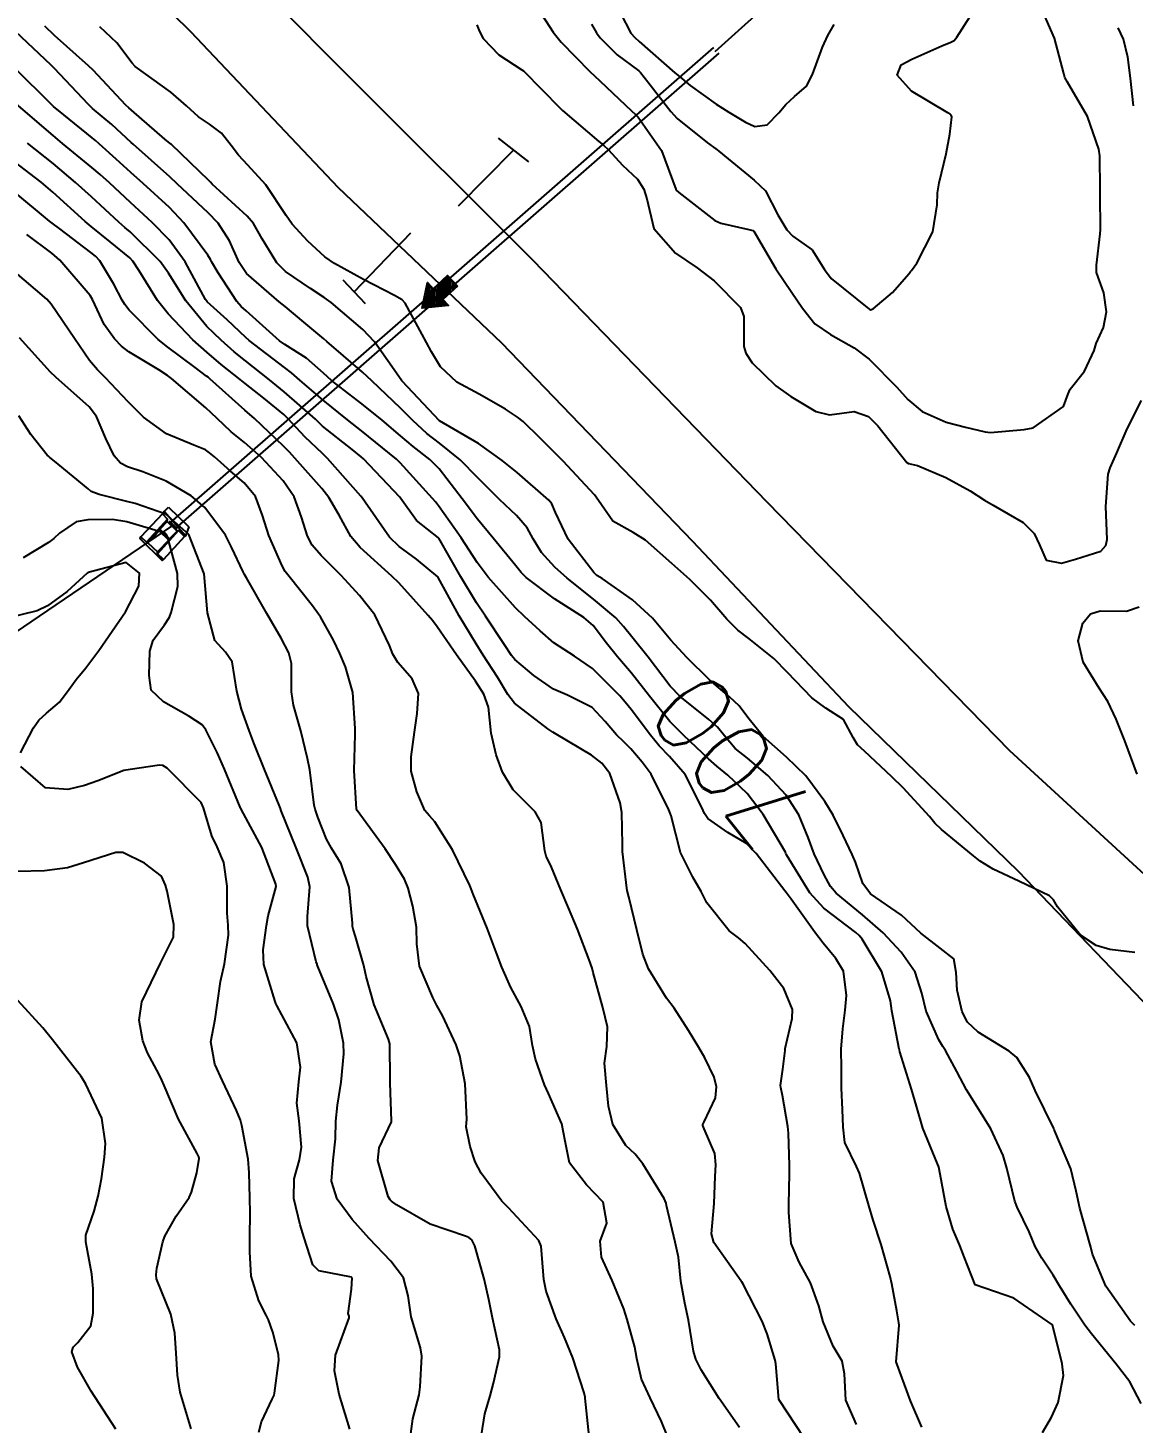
# Model space of a CAD drawing. Header units: metres. Extents: x 298520 to 308411, y 7433745 to 7450750.
# Drawn here: x 300625.3 to 300682, y 7448554.5 to 7448626.1 of the extents above; entities that cross this region are included whole.
import ezdxf
from ezdxf.enums import TextEntityAlignment as Align

# ---------------------------------------------------------------- set-up
doc = ezdxf.new("R2010")
doc.units = ezdxf.units.M
doc.header["$LTSCALE"] = 10
doc.linetypes.add('CONTINUO', pattern=[0])
doc.linetypes.add('TRACEJADO', pattern=[8.7, 8, -0.7])
for name, color, linetype in [('Cotas', 45, 'Continuous'), ('Curvas de Nivel 1m', 11, 'Continuous'), ('Curvas de Nivel 5m', 15, 'Continuous'), ('GALERIA', 45, 'Continuous'), ('Linha Férrea', 251, 'TRACKS'), ('Pórtico', 62, 'Continuous'), ('TEXTO', 45, 'Continuous')]:
    doc.layers.add(name, color=color, linetype=linetype)
doc.styles.add('Style-STANDARD', font='STANDARD.shx')
doc.linetypes.add('TRACKS', pattern='A,0.15,[130,ltypeshp.shx,S=0.25,R=0,X=0,Y=0],0.15', length=0.3)

msp = doc.modelspace()

# ---------------------------------------------------------------- hatches: boundary and pattern name
at = {"layer": 'TEXTO'}
msp.add_hatch(color=256, dxfattribs=at).paths.add_polyline_path([(300647.322, 7448612.803), (300646.572, 7448612.12), (300646.861, 7448611.802), (300645.522, 7448611.664), (300645.784, 7448612.984), (300646.074, 7448612.666), (300646.824, 7448613.35)])

# ---------------------------------------------------------------- linework, layer by layer
at = {"layer": 'Curvas de Nivel 1m', "flags": 128}
for points, elevation in [([(300651.455, 7448627.042), (300652.245, 7448625.824), (300652.648, 7448625.316), (300654.127, 7448623.805), (300654.626, 7448623.336), (300656.28, 7448621.775), (300656.451, 7448621.621), (300656.6, 7448621.478), (300657.8, 7448619.758), (300658.526, 7448617.777), (300658.537, 7448617.75), (300658.553, 7448617.726), (300658.69, 7448617.611), (300660.537, 7448616.172), (300660.839, 7448616.029), (300662.284, 7448615.704), (300662.484, 7448615.652), (300662.532, 7448615.612), (300663.669, 7448613.688), (300664.495, 7448612.467), (300665.034, 7448611.672), (300665.675, 7448610.862), (300666.47, 7448610.313), (300667.684, 7448609.638), (300668.457, 7448609.047), (300669.875, 7448607.616), (300670.434, 7448606.989), (300671.182, 7448606.36), (300672.415, 7448605.823), (300673.407, 7448605.57), (300674.411, 7448605.328), (300674.681, 7448605.286), (300676.412, 7448605.446), (300676.865, 7448605.533), (300678.424, 7448606.617), (300678.662, 7448607.277), (300678.778, 7448607.507), (300679.511, 7448608.435), (300680.009, 7448609.495), (300680.103, 7448609.858), (300680.475, 7448610.678), (300680.63, 7448611.488), (300680.497, 7448612.454), (300680.125, 7448613.494), (300680.129, 7448613.882), (300680.315, 7448615.492), (300680.326, 7448615.701), (300680.315, 7448617.492), (300680.313, 7448617.736), (300680.292, 7448619.493), (300680.247, 7448619.833), (300679.663, 7448621.499), (300678.629, 7448623.266), (300678.497, 7448623.511), (300678.441, 7448623.706), (300677.965, 7448625.517), (300677.414, 7448626.774)], 701), ([(300655.692, 7448626.813), (300656.232, 7448625.776), (300656.43, 7448625.553), (300656.649, 7448625.359), (300658.482, 7448623.752), (300658.631, 7448623.618), (300659.267, 7448623.1), (300660.609, 7448622.14), (300661.254, 7448621.72), (300662.102, 7448621.211), (300662.596, 7448620.996), (300663.218, 7448621.072), (300663.816, 7448621.688), (300664.175, 7448622.118), (300664.616, 7448622.535), (300665.232, 7448623.063), (300665.552, 7448623.666), (300666.057, 7448625.069), (300666.337, 7448625.655), (300666.659, 7448626.223)], 699), ([(300682.094, 7448559.467), (300681.866, 7448559.692), (300680.595, 7448561.483), (300679.909, 7448563.126), (300679.824, 7448563.491), (300679.796, 7448563.61), (300679.261, 7448565.497), (300679.076, 7448566.369), (300678.805, 7448567.502), (300677.982, 7448569.449), (300677.961, 7448569.489), (300677.953, 7448569.51), (300677.924, 7448569.57), (300676.969, 7448571.526), (300676.682, 7448572.192), (300676.03, 7448573.228), (300675.638, 7448573.544), (300674.042, 7448574.518), (300673.507, 7448575.028), (300673.222, 7448575.572), (300672.976, 7448576.669), (300672.926, 7448577.577), (300672.796, 7448578.285), (300672.095, 7448578.822), (300671.102, 7448579.6), (300670.117, 7448580.523), (300668.529, 7448581.626), (300668.138, 7448582.157), (300667.749, 7448583.236), (300667.582, 7448583.639), (300667.128, 7448584.611), (300666.607, 7448585.653), (300666.183, 7448586.36), (300665.208, 7448587.67), (300664.212, 7448588.635), (300663.01, 7448589.692), (300662.233, 7448590.673), (300661.792, 7448591.26), (300661.299, 7448591.714), (300660.256, 7448592.593), (300659.095, 7448593.742), (300658.282, 7448594.638), (300657.33, 7448595.76), (300656.307, 7448596.712), (300654.755, 7448597.794), (300654.484, 7448597.957), (300654.326, 7448598.104), (300653.014, 7448599.813), (300652.357, 7448601.185), (300652.167, 7448601.629), (300652.014, 7448601.825), (300650.384, 7448603.233), (300649.626, 7448603.858), (300648.401, 7448604.721), (300646.413, 7448605.89), (300644.494, 7448607.919), (300644.471, 7448607.948), (300644.444, 7448607.99), (300643.069, 7448609.934), (300642.469, 7448610.579), (300640.841, 7448611.956), (300640.487, 7448612.217), (300639.79, 7448612.674), (300638.506, 7448613.554), (300638.05, 7448613.995), (300637.306, 7448615.221), (300636.852, 7448616.007), (300636.539, 7448616.395), (300634.735, 7448618.037), (300634.652, 7448618.127), (300634.565, 7448618.22), (300632.65, 7448620.059), (300632.612, 7448620.088), (300632.583, 7448620.113), (300632.313, 7448620.335), (300630.6, 7448621.822), (300630.463, 7448621.943), (300630.314, 7448622.084), (300628.63, 7448623.886), (300628.401, 7448624.112), (300626.648, 7448625.653), (300626.147, 7448626.135)], 701), ([(300682.094, 7448578.613), (300680.81, 7448578.769), (300680.098, 7448578.97), (300679.303, 7448579.498), (300678.117, 7448580.944), (300677.909, 7448581.302), (300677.705, 7448581.516), (300676.134, 7448582.27), (300674.82, 7448582.876), (300674.149, 7448583.295), (300673.807, 7448583.563), (300672.166, 7448584.925), (300671.833, 7448585.249), (300671.56, 7448585.589), (300670.195, 7448587.055), (300669.619, 7448587.616), (300668.216, 7448588.94), (300667.853, 7448589.269), (300667.638, 7448589.639), (300667.143, 7448590.558), (300666.238, 7448591.14), (300665.521, 7448591.667), (300664.262, 7448592.976), (300663.556, 7448593.687), (300662.283, 7448594.727), (300661.721, 7448595.142), (300661.153, 7448595.717), (300660.307, 7448596.683), (300659.247, 7448597.741), (300658.331, 7448598.569), (300656.97, 7448599.764), (300656.347, 7448600.156), (300655.301, 7448600.735), (300654.568, 7448601.797), (300654.367, 7448602.096), (300652.745, 7448603.816), (300652.396, 7448604.175), (300651.571, 7448604.999), (300650.691, 7448605.846), (300650.416, 7448606.08), (300649.791, 7448606.487), (300648.434, 7448607.26), (300647.3, 7448607.881), (300646.451, 7448608.667), (300645.993, 7448609.432), (300645.738, 7448609.901), (300645.3, 7448610.737), (300644.646, 7448611.918), (300644.485, 7448612.089), (300644.102, 7448612.311), (300642.501, 7448613.147), (300641.018, 7448613.955), (300640.516, 7448614.306), (300639.657, 7448615.105), (300638.846, 7448615.985), (300638.539, 7448616.423), (300637.491, 7448618.001), (300636.573, 7448619.001), (300636.082, 7448619.521), (300635.72, 7448620.023), (300635.213, 7448620.655), (300634.594, 7448621.112), (300634.042, 7448621.483), (300633.414, 7448622.048), (300632.613, 7448622.759), (300630.79, 7448624.078), (300630.634, 7448624.238), (300629.845, 7448625.292), (300628.979, 7448626.105)], 702), ([(300648.328, 7448626.202), (300648.452, 7448625.872), (300648.649, 7448625.508), (300649.448, 7448624.665), (300650.634, 7448623.906), (300650.717, 7448623.839), (300652.605, 7448621.931), (300652.724, 7448621.819), (300654.587, 7448620.215), (300654.819, 7448620.03), (300655.08, 7448619.793), (300655.796, 7448619.002), (300656.561, 7448618.291), (300656.884, 7448617.767), (300657.042, 7448617.271), (300657.406, 7448615.761), (300658.52, 7448614.49), (300659.635, 7448613.739), (300660.503, 7448613.073), (300661.848, 7448611.71), (300662.02, 7448611.249), (300662.026, 7448609.707), (300662.12, 7448609.366), (300662.455, 7448608.865), (300663.667, 7448607.688), (300664.435, 7448607.14), (300665.719, 7448606.365), (300666.421, 7448606.193), (300667.689, 7448606.373), (300668.42, 7448606.108), (300668.906, 7448605.625), (300670.394, 7448603.742), (300670.479, 7448603.694), (300670.937, 7448603.602), (300672.384, 7448602.983), (300673.645, 7448602.296), (300674.367, 7448601.826), (300674.827, 7448601.555), (300676.354, 7448600.665), (300676.917, 7448600.1), (300677.189, 7448599.527), (300677.547, 7448598.734), (300678.334, 7448598.586), (300679.051, 7448598.788), (300680.34, 7448599.193), (300680.606, 7448599.486), (300680.661, 7448599.8), (300680.606, 7448601.486), (300680.721, 7448603.152), (300680.815, 7448603.484), (300681.17, 7448604.248), (300681.702, 7448605.471), (300682.428, 7448606.937)], 702), ([(300682.025, 7448622.056), (300681.863, 7448623.472), (300681.722, 7448624.552), (300681.499, 7448625.477), (300681.237, 7448626.06)], 702), ([(300677.35, 7448553.972), (300677.805, 7448554.768), (300678.158, 7448555.515), (300678.434, 7448556.904), (300678.358, 7448557.505), (300677.863, 7448559.51), (300675.883, 7448560.875), (300673.893, 7448561.56), (300673.334, 7448562.995), (300673.102, 7448563.572), (300672.757, 7448564.414), (300672.409, 7448565.583), (300672.048, 7448567.502), (300672.031, 7448567.589), (300672.015, 7448567.641), (300671.965, 7448567.759), (300671.215, 7448569.598), (300670.877, 7448570.724), (300670.621, 7448571.604), (300670.032, 7448573.509), (300670.007, 7448573.61), (300669.998, 7448573.645), (300669.622, 7448575.614), (300669.556, 7448576.12), (300669.109, 7448577.62), (300668.1, 7448579.296), (300667.95, 7448579.481), (300667.766, 7448579.635), (300666.121, 7448580.876), (300665.413, 7448581.667), (300664.216, 7448583.616), (300664.181, 7448583.68), (300664.154, 7448583.749), (300663.013, 7448585.692), (300662.189, 7448586.771), (300661.2, 7448587.715), (300660.646, 7448588.162), (300660.211, 7448588.551), (300658.949, 7448589.743), (300658.23, 7448590.462), (300657.174, 7448591.761), (300656.26, 7448592.938), (300655.547, 7448593.781), (300654.978, 7448594.487), (300654.289, 7448595.38), (300653.808, 7448595.805), (300652.307, 7448596.757), (300650.856, 7448597.842), (300650.593, 7448598.114), (300650.329, 7448598.456), (300649.165, 7448599.862), (300648.353, 7448600.84), (300647.577, 7448601.878), (300646.386, 7448603.431), (300645.906, 7448603.897), (300645.058, 7448604.569), (300644.405, 7448605.12), (300643.46, 7448605.93), (300642.425, 7448606.767), (300640.855, 7448607.956), (300640.447, 7448608.329), (300639.582, 7448609.101), (300638.461, 7448609.809), (300638.196, 7448609.993), (300636.478, 7448611.527), (300636.227, 7448611.761), (300636, 7448612.017), (300635.047, 7448613.489), (300634.722, 7448614.037), (300634.647, 7448614.171), (300634.516, 7448614.388), (300633.277, 7448616.053), (300632.545, 7448616.832), (300631.19, 7448618.074), (300630.568, 7448618.635), (300629.806, 7448619.323), (300628.94, 7448620.105), (300628.749, 7448620.272), (300628.586, 7448620.413), (300627.125, 7448621.597), (300626.602, 7448622.025), (300626.483, 7448622.131), (300624.63, 7448623.961)], 699), ([(300671.153, 7448554.246), (300670.581, 7448555.602), (300669.843, 7448557.61), (300669.991, 7448559.479), (300669.98, 7448559.609), (300669.872, 7448560.218), (300669.613, 7448561.613), (300669.532, 7448561.978), (300669.064, 7448563.618), (300668.669, 7448564.879), (300668.446, 7448565.625), (300667.958, 7448567.286), (300667.798, 7448567.632), (300667.2, 7448568.866), (300667.114, 7448569.643), (300667.088, 7448570.552), (300667.03, 7448571.645), (300667.031, 7448572.653), (300667.025, 7448573.645), (300667.096, 7448574.697), (300667.227, 7448575.642), (300667.296, 7448576.41), (300667.142, 7448577.644), (300666.743, 7448578.304), (300666.097, 7448579.084), (300665.654, 7448579.664), (300664.454, 7448581.351), (300664.201, 7448581.679), (300664.134, 7448581.767), (300662.661, 7448583.695), (300662.158, 7448584.199), (300661.207, 7448584.758), (300660.17, 7448585.477), (300659.998, 7448585.732), (300659.862, 7448586.049), (300659.008, 7448587.742), (300658.212, 7448588.672), (300657.673, 7448589.214), (300657.227, 7448589.76), (300656.236, 7448591.075), (300655.926, 7448591.461), (300655.665, 7448591.779), (300654.263, 7448593.172), (300653.342, 7448593.809), (300652.28, 7448594.491), (300651.564, 7448595.109), (300650.765, 7448595.843), (300650.3, 7448596.295), (300648.898, 7448597.864), (300648.33, 7448598.622), (300647.515, 7448599.878), (300646.359, 7448601.534), (300646.198, 7448601.729), (300646.045, 7448601.895), (300644.39, 7448603.74), (300644.198, 7448603.922), (300642.407, 7448605.378), (300641.684, 7448605.947), (300640.428, 7448606.946), (300639.242, 7448607.978), (300638.814, 7448608.352), (300638.449, 7448608.63), (300636.631, 7448610.008), (300636.464, 7448610.156), (300635.512, 7448611.064), (300634.483, 7448612.003), (300634.453, 7448612.04), (300634.405, 7448612.12), (300633.352, 7448614.052), (300632.524, 7448615.18), (300631.655, 7448616.069), (300630.548, 7448617.089), (300629.464, 7448618.096), (300628.994, 7448618.531), (300628.571, 7448618.894), (300627.06, 7448620.125), (300626.587, 7448620.521), (300624.68, 7448622.149)], 698), ([(300667.804, 7448554.396), (300667.253, 7448555.639), (300667.192, 7448556.995), (300667.069, 7448557.642), (300666.616, 7448558.414), (300666.1, 7448559.656), (300665.875, 7448560.472), (300665.45, 7448561.664), (300664.858, 7448562.716), (300664.455, 7448563.675), (300664.333, 7448565.272), (300664.335, 7448565.676), (300664.364, 7448567.269), (300664.366, 7448567.676), (300664.314, 7448569.342), (300664.288, 7448569.677), (300664.007, 7448571.27), (300663.917, 7448571.681), (300663.91, 7448571.785), (300664.022, 7448572.63), (300664.137, 7448573.574), (300664.152, 7448573.679), (300664.502, 7448575.222), (300664.529, 7448575.675), (300664.069, 7448576.765), (300663.363, 7448577.687), (300662.097, 7448579.075), (300661.751, 7448579.357), (300661.263, 7448579.713), (300660.124, 7448581.154), (300659.829, 7448581.733), (300659.4, 7448582.478), (300658.771, 7448583.744), (300658.294, 7448585.626), (300658.25, 7448585.749), (300658.176, 7448585.923), (300657.271, 7448587.764), (300656.812, 7448588.374), (300656.216, 7448589.055), (300655.868, 7448589.424), (300655.493, 7448589.781), (300654.9, 7448590.46), (300654.237, 7448591.177), (300652.972, 7448591.813), (300652.256, 7448592.118), (300651.244, 7448592.817), (300650.271, 7448593.64), (300650.095, 7448593.852), (300649.737, 7448594.397), (300648.761, 7448595.865), (300648.303, 7448596.553), (300647.502, 7448597.878), (300646.369, 7448599.863), (300646.355, 7448599.89), (300645.228, 7448600.783), (300644.402, 7448601.919), (300644.364, 7448601.973), (300642.513, 7448603.939), (300642.394, 7448604.048), (300641.916, 7448604.426), (300640.409, 7448605.615), (300640.23, 7448605.781), (300640.036, 7448605.966), (300638.434, 7448607.375), (300637.682, 7448607.998), (300636.452, 7448608.968), (300635.874, 7448609.436), (300635.198, 7448610.029), (300634.817, 7448610.385), (300634.47, 7448610.731), (300633.384, 7448612.051), (300632.504, 7448613.467), (300632.071, 7448614.064), (300630.528, 7448615.586), (300630.261, 7448615.815), (300629.943, 7448616.089), (300628.552, 7448617.375), (300627.731, 7448618.118), (300626.572, 7448619.085), (300625.267, 7448620.143)], 697), ([(300665.132, 7448553.667), (300663.823, 7448555.68), (300663.667, 7448557.509), (300663.631, 7448557.683), (300663.213, 7448559.046), (300662.97, 7448559.693), (300661.976, 7448561.625), (300661.924, 7448561.71), (300661.912, 7448561.729), (300661.893, 7448561.752), (300660.476, 7448563.724), (300660.363, 7448564.169), (300660.493, 7448565.722), (300660.558, 7448567.117), (300660.594, 7448567.721), (300660.534, 7448568.287), (300659.981, 7448569.563), (300659.924, 7448569.731), (300659.925, 7448569.79), (300659.986, 7448569.92), (300660.568, 7448571.158), (300660.621, 7448571.721), (300660.502, 7448572.207), (300660.028, 7448573.202), (300659.71, 7448573.733), (300659.181, 7448574.599), (300658.442, 7448575.746), (300658.061, 7448576.261), (300657.124, 7448577.764), (300656.837, 7448578.515), (300656.54, 7448579.773), (300656.128, 7448581.458), (300656.044, 7448581.781), (300656.011, 7448581.904), (300655.794, 7448583.784), (300655.796, 7448584.144), (300655.764, 7448585.784), (300655.683, 7448586.283), (300655.147, 7448587.791), (300654.734, 7448588.318), (300654.212, 7448588.732), (300652.386, 7448589.818), (300652.224, 7448589.916), (300651.973, 7448590.078), (300650.246, 7448591.395), (300649.916, 7448591.853), (300649.384, 7448592.737), (300648.651, 7448593.866), (300648.279, 7448594.445), (300647.418, 7448595.879), (300646.323, 7448597.89), (300645.221, 7448598.796), (300644.338, 7448599.442), (300643.833, 7448599.925), (300642.591, 7448601.708), (300642.432, 7448601.939), (300642.364, 7448602.027), (300640.658, 7448603.957), (300640.395, 7448604.21), (300639.491, 7448605.061), (300638.642, 7448605.987), (300638.416, 7448606.208), (300637.386, 7448607.043), (300636.44, 7448607.801), (300636.175, 7448608.014), (300635.208, 7448608.786), (300634.457, 7448609.409), (300633.745, 7448610.047), (300632.476, 7448611.374), (300631.927, 7448612.066), (300630.993, 7448613.587), (300630.67, 7448614.078), (300630.515, 7448614.246), (300629.504, 7448615.077), (300628.53, 7448615.852), (300628.223, 7448616.113), (300626.555, 7448617.628), (300625.956, 7448618.136), (300624.573, 7448619.192)], 696), ([(300658.115, 7448553.747), (300657.805, 7448554.548), (300657.221, 7448555.759), (300656.774, 7448556.707), (300656.532, 7448557.77), (300656.431, 7448558.354), (300656.038, 7448559.777), (300655.871, 7448560.317), (300655.265, 7448561.786), (300654.725, 7448562.972), (300654.648, 7448563.793), (300654.996, 7448564.72), (300654.799, 7448565.791), (300653.952, 7448566.691), (300653.079, 7448567.809), (300652.853, 7448568.932), (300652.679, 7448569.813), (300652.006, 7448571.368), (300651.802, 7448571.823), (300651.326, 7448573.131), (300651.186, 7448573.833), (300651.02, 7448574.812), (300650.59, 7448575.842), (300650.067, 7448576.819), (300649.61, 7448577.855), (300649.316, 7448578.632), (300648.852, 7448579.863), (300648.129, 7448581.598), (300648.029, 7448581.871), (300647.966, 7448582.04), (300647.08, 7448583.881), (300646.167, 7448585.306), (300645.889, 7448585.613), (300645.651, 7448585.898), (300645.239, 7448586.853), (300644.949, 7448587.909), (300644.948, 7448588.646), (300645.13, 7448589.906), (300645.264, 7448590.878), (300645.336, 7448591.904), (300645, 7448592.648), (300644.269, 7448593.484), (300644.012, 7448593.923), (300643.836, 7448594.366), (300643.081, 7448595.932), (300642.308, 7448596.931), (300641.353, 7448597.95), (300640.333, 7448598.982), (300639.876, 7448599.504), (300639.624, 7448599.971), (300639.325, 7448600.947), (300638.946, 7448601.981), (300638.375, 7448602.817), (300637.271, 7448604.001), (300636.401, 7448604.775), (300635.717, 7448605.331), (300634.983, 7448606.031), (300634.421, 7448606.564), (300632.651, 7448608.058), (300632.444, 7448608.218), (300632.002, 7448608.509), (300630.456, 7448609.428), (300630.089, 7448609.715), (300629.726, 7448610.091), (300629.2, 7448610.829), (300628.597, 7448612.108), (300628.486, 7448612.313), (300626.928, 7448614.126), (300626.517, 7448614.492), (300625.226, 7448615.443)], 694), ([(300654.08, 7448553.797), (300653.888, 7448555.733), (300653.876, 7448555.799), (300653.825, 7448556.015), (300653.246, 7448557.806), (300652.815, 7448558.849), (300652.392, 7448559.815), (300651.884, 7448561.225), (300651.763, 7448561.822), (300651.629, 7448563.543), (300651.503, 7448563.826), (300649.938, 7448565.499), (300649.611, 7448565.853), (300648.538, 7448567.283), (300648.229, 7448567.867), (300647.971, 7448568.655), (300647.768, 7448569.661), (300647.786, 7448569.873), (300647.807, 7448570.052), (300647.722, 7448571.874), (300647.454, 7448573.305), (300647.263, 7448573.878), (300646.555, 7448575.377), (300646.277, 7448575.888), (300646.059, 7448576.292), (300645.38, 7448577.901), (300645.247, 7448579.055), (300645.228, 7448579.903), (300645.043, 7448580.982), (300644.798, 7448581.91), (300644.602, 7448582.377), (300644.145, 7448583.131), (300643.614, 7448583.925), (300642.172, 7448585.898), (300642.158, 7448585.926), (300642.15, 7448585.963), (300642.031, 7448587.943), (300642.082, 7448589.802), (300642.078, 7448589.942), (300642.07, 7448590.098), (300641.964, 7448591.944), (300641.578, 7448593.262), (300641.287, 7448593.955), (300640.96, 7448594.64), (300640.291, 7448595.826), (300640.197, 7448595.971), (300639.88, 7448596.394), (300638.617, 7448597.986), (300638.493, 7448598.156), (300638.328, 7448598.455), (300637.639, 7448599.997), (300637.32, 7448601.038), (300636.959, 7448602.004), (300636.38, 7448602.709), (300635.674, 7448603.308), (300634.864, 7448604.033), (300634.609, 7448604.25), (300634.396, 7448604.395), (300633.803, 7448604.642), (300632.404, 7448605.218), (300631.213, 7448606.072), (300630.425, 7448606.87), (300629.269, 7448608.098), (300628.856, 7448608.513), (300628.452, 7448608.982), (300627.67, 7448610.118), (300626.48, 7448611.874), (300626.253, 7448612.132), (300624.505, 7448613.612)], 693), ([(300648.564, 7448553.862), (300648.725, 7448554.945), (300649, 7448555.858), (300649.175, 7448556.511), (300649.487, 7448557.854), (300649.483, 7448558.217), (300649.12, 7448559.857), (300648.932, 7448560.804), (300648.692, 7448561.862), (300648.214, 7448563.563), (300648.07, 7448563.868), (300647.915, 7448563.992), (300647.739, 7448564.049), (300645.924, 7448564.664), (300644.203, 7448565.653), (300643.942, 7448565.842), (300643.87, 7448565.921), (300643.777, 7448566.089), (300643.237, 7448567.927), (300643.314, 7448568.582), (300643.941, 7448569.92), (300643.948, 7448569.956), (300643.882, 7448571.921), (300643.88, 7448572.056), (300643.859, 7448573.922), (300643.79, 7448574.168), (300643.058, 7448575.93), (300642.634, 7448577.375), (300642.514, 7448577.936), (300642.098, 7448579.427), (300641.971, 7448579.812), (300641.945, 7448579.942), (300641.935, 7448580.113), (300641.767, 7448581.945), (300641.351, 7448583.158), (300640.87, 7448583.959), (300640.612, 7448584.418), (300640.169, 7448585.546), (300640.025, 7448585.971), (300639.982, 7448586.165), (300639.743, 7448587.975), (300639.627, 7448588.558), (300639.285, 7448589.979), (300638.92, 7448591.306), (300638.814, 7448591.984), (300638.817, 7448593.435), (300638.668, 7448593.986), (300638.28, 7448594.737), (300637.551, 7448595.997), (300636.497, 7448597.831), (300636.392, 7448598.009), (300636.324, 7448598.133), (300635.727, 7448599.409), (300635.416, 7448600.024), (300634.364, 7448601.437), (300633.669, 7448602.047), (300632.38, 7448602.795), (300631.183, 7448603.274), (300630.387, 7448603.524), (300630.027, 7448603.723), (300629.717, 7448604.09), (300629.282, 7448604.977), (300628.809, 7448606.104), (300628.42, 7448606.612), (300626.715, 7448608.127), (300626.446, 7448608.389), (300624.853, 7448610.146)], 692), ([(300644.934, 7448553.909), (300645.04, 7448554.672), (300645.367, 7448555.905), (300645.411, 7448556.32), (300645.496, 7448557.903), (300645.429, 7448558.322), (300644.96, 7448559.909), (300644.805, 7448560.985), (300644.563, 7448561.913), (300643.901, 7448562.778), (300642.789, 7448563.931), (300641.927, 7448564.905), (300641.154, 7448565.952), (300640.871, 7448566.875), (300640.948, 7448567.955), (300641.06, 7448569.04), (300641.085, 7448569.953), (300641.178, 7448570.769), (300641.365, 7448571.95), (300641.493, 7448573.414), (300641.478, 7448573.948), (300641.245, 7448575.152), (300640.969, 7448575.956), (300640.166, 7448577.885), (300640.134, 7448577.969), (300640.12, 7448578.006), (300640.084, 7448578.121), (300639.638, 7448579.975), (300639.631, 7448580.454), (300639.744, 7448581.974), (300639.644, 7448582.469), (300639.051, 7448583.981), (300638.284, 7448585.877), (300638.242, 7448585.989), (300638.176, 7448586.168), (300637.429, 7448587.998), (300636.901, 7448589.319), (300636.645, 7448590.006), (300636.239, 7448591.1), (300636.001, 7448592.014), (300635.764, 7448593.514), (300635.415, 7448594.023), (300634.868, 7448594.62), (300634.502, 7448596.037), (300634.323, 7448598.04), (300633.541, 7448600.048), (300632.359, 7448601.104), (300630.792, 7448601.651), (300630.368, 7448601.746), (300628.936, 7448602.102), (300628.533, 7448602.266), (300628.376, 7448602.391), (300626.843, 7448603.671), (300626.392, 7448604.02), (300626.335, 7448604.073), (300626.276, 7448604.132), (300625.439, 7448605.18), (300624.823, 7448606.146)], 691), ([(300624.907, 7448588.846), (300625.571, 7448590.14), (300625.842, 7448590.523), (300626.234, 7448590.895), (300626.91, 7448591.456), (300627.392, 7448592.119), (300627.753, 7448592.62), (300628.264, 7448593.22), (300628.923, 7448594.1), (300630.293, 7448596.08), (300630.973, 7448597.413), (300631.012, 7448598.073), (300630.328, 7448598.62), (300628.382, 7448598.109), (300628.322, 7448598.064), (300627.295, 7448597.133), (300626.297, 7448596.402), (300625.753, 7448596.138), (300624.289, 7448595.783)], 689), ([(300682.206, 7448587.758), (300681.578, 7448589.476), (300681.131, 7448590.584), (300680.701, 7448591.485), (300680.253, 7448592.166), (300679.435, 7448593.498), (300679.189, 7448594.595), (300679.414, 7448595.499), (300679.816, 7448595.979), (300680.303, 7448596.134), (300681.664, 7448596.115), (300682.306, 7448596.347)], 703), ([(300637.14, 7448554), (300637.269, 7448554.53), (300637.818, 7448555.694), (300637.92, 7448555.891), (300637.943, 7448555.989), (300638.154, 7448557.672), (300638.136, 7448557.987), (300637.854, 7448559.135), (300637.628, 7448559.761), (300637.512, 7448559.994), (300637.141, 7448560.73), (300636.747, 7448562.001), (300636.664, 7448563.244), (300636.665, 7448564.002), (300636.687, 7448565.247), (300636.664, 7448566.003), (300636.64, 7448567.319), (300636.592, 7448568.004), (300636.256, 7448569.732), (300636.197, 7448570.008), (300635.99, 7448570.498), (300635.262, 7448572.021), (300634.875, 7448572.881), (300634.666, 7448574.03), (300634.892, 7448575.185), (300635.012, 7448576.026), (300635.17, 7448577.12), (300635.369, 7448578.021), (300635.58, 7448579.5), (300635.562, 7448580.018), (300635.51, 7448580.621), (300635.517, 7448582.019), (300635.343, 7448583.22), (300634.991, 7448584.027), (300634.726, 7448584.599), (300634.3, 7448586.038), (300634.177, 7448586.302), (300632.428, 7448588.058), (300632.204, 7448588.208), (300632.039, 7448588.227), (300630.995, 7448588.072), (300630.31, 7448587.97), (300630.201, 7448587.939), (300628.879, 7448587.414), (300628.189, 7448587.176), (300627.336, 7448586.968), (300626.187, 7448587.052), (300624.922, 7448588.149)], 689), ([(300633.666, 7448554.17), (300633.1, 7448556.047), (300632.957, 7448556.923), (300632.9, 7448558.049), (300632.827, 7448559.076), (300632.626, 7448560.052), (300631.89, 7448561.871), (300631.86, 7448562.061), (300631.897, 7448562.419), (300632.21, 7448563.757), (300632.312, 7448564.056), (300632.898, 7448565.081), (300633.556, 7448566.044), (300633.686, 7448566.302), (300633.956, 7448567.308), (300634.073, 7448568.038), (300634.055, 7448568.13), (300633.965, 7448568.286), (300633.019, 7448570.05), (300632.275, 7448571.791), (300632.164, 7448572.058), (300632.016, 7448572.353), (300631.412, 7448573.454), (300631.178, 7448574.073), (300630.99, 7448575.134), (300631.138, 7448576.074), (300632.083, 7448578.06), (300632.761, 7448579.389), (300632.773, 7448580.053), (300632.422, 7448581.763), (300632.342, 7448582.058), (300632.137, 7448582.517), (300631.264, 7448583.193), (300630.149, 7448583.734), (300629.8, 7448583.736), (300628.144, 7448583.205), (300627.309, 7448582.951), (300626.14, 7448582.792), (300624.746, 7448582.758)], 688), ([(300629.794, 7448554.147), (300628.528, 7448556.103), (300627.835, 7448557.339), (300627.544, 7448558.113), (300627.607, 7448558.35), (300627.848, 7448558.594), (300628.507, 7448559.453), (300628.636, 7448560.102), (300628.626, 7448561.358), (300628.572, 7448562.103), (300628.255, 7448563.761), (300628.259, 7448564.107), (300628.691, 7448565.343), (300628.891, 7448566.101), (300629.055, 7448566.995), (300629.209, 7448568.098), (300629.258, 7448568.809), (300629.075, 7448570.099), (300628.261, 7448571.855), (300628.107, 7448572.109), (300628.014, 7448572.242), (300626.541, 7448574.125), (300626.042, 7448574.743), (300624.76, 7448576.15)], 687)]:
    msp.add_lwpolyline(points, dxfattribs=dict(at, elevation=elevation))
at = {"layer": 'Curvas de Nivel 5m', "flags": 128}
for points, elevation in [([(300654.212, 7448626.25), (300654.459, 7448625.802), (300654.65, 7448625.549), (300655.525, 7448624.67), (300656.634, 7448623.85), (300656.723, 7448623.769), (300657.105, 7448623.286), (300658.273, 7448621.753), (300658.599, 7448621.407), (300660.163, 7448620.158), (300660.584, 7448619.843), (300660.653, 7448619.798), (300660.741, 7448619.728), (300662.561, 7448618.242), (300663.127, 7448617.694), (300663.774, 7448616.454), (300664.225, 7448615.683), (300664.53, 7448615.364), (300665.527, 7448614.669), (300666.166, 7448613.655), (300666.506, 7448613.185), (300668.446, 7448611.63), (300668.483, 7448611.602), (300668.531, 7448611.581), (300668.659, 7448611.628), (300669.645, 7448612.469), (300670.511, 7448613.455), (300670.578, 7448613.543), (300670.624, 7448613.608), (300670.899, 7448613.987), (300671.729, 7448615.592), (300671.938, 7448616.98), (300671.955, 7448617.589), (300672.048, 7448618.1), (300672.408, 7448619.583), (300672.593, 7448620.59), (300672.69, 7448621.491), (300672.657, 7448621.579), (300672.604, 7448621.63), (300672.492, 7448621.694), (300670.621, 7448622.803), (300669.893, 7448623.617), (300670.105, 7448624.148), (300670.641, 7448624.442), (300672.191, 7448625.13), (300672.65, 7448625.31), (300672.82, 7448625.409), (300672.951, 7448625.577), (300673.615, 7448626.619)], 700), ([(300682.412, 7448555.461), (300681.83, 7448556.58), (300681.138, 7448557.477), (300679.858, 7448559.033), (300679.517, 7448559.493), (300678.808, 7448560.572), (300678.225, 7448561.507), (300677.898, 7448562.057), (300677.318, 7448562.929), (300676.976, 7448563.524), (300676.664, 7448564.273), (300676.054, 7448565.538), (300675.938, 7448565.846), (300675.528, 7448567.544), (300675.33, 7448568.186), (300674.704, 7448569.553), (300674, 7448570.694), (300673.452, 7448571.568), (300672.947, 7448572.501), (300672.378, 7448573.585), (300672.24, 7448573.792), (300672.038, 7448574.121), (300671.38, 7448575.597), (300671.15, 7448576.515), (300670.814, 7448577.603), (300670.093, 7448578.624), (300669.169, 7448579.619), (300668.117, 7448580.545), (300666.769, 7448581.65), (300666.473, 7448581.991), (300666.142, 7448582.595), (300665.627, 7448583.665), (300665.324, 7448584.505), (300664.848, 7448585.673), (300664.188, 7448586.676), (300663.263, 7448587.689), (300662.212, 7448588.574), (300661.581, 7448589.074), (300661.026, 7448589.718), (300660.679, 7448590.175), (300660.231, 7448590.565), (300658.753, 7448591.745), (300658.251, 7448592.277), (300657.111, 7448593.762), (300656.283, 7448594.808), (300655.856, 7448595.344), (300655.453, 7448595.783), (300654.307, 7448596.743), (300652.951, 7448597.814), (300652.329, 7448598.378), (300651.644, 7448599.139), (300651.215, 7448599.837), (300650.906, 7448600.399), (300650.355, 7448601.037), (300649.488, 7448601.859), (300648.379, 7448602.968), (300647.463, 7448603.879), (300646.401, 7448604.742), (300645.751, 7448605.244), (300645.036, 7448605.911), (300644.422, 7448606.514), (300642.926, 7448607.935), (300642.447, 7448608.39), (300640.624, 7448609.958), (300640.464, 7448610.092), (300639.446, 7448610.948), (300638.481, 7448611.753), (300638.181, 7448611.993), (300636.504, 7448613.443), (300636.12, 7448614.016), (300635.626, 7448615.125), (300635.04, 7448616.032), (300634.541, 7448616.553), (300632.949, 7448618.056), (300632.566, 7448618.412), (300630.678, 7448620.079), (300630.584, 7448620.169), (300629.585, 7448621.088), (300628.601, 7448621.914), (300628.385, 7448622.112), (300626.631, 7448623.98), (300626.485, 7448624.131), (300624.65, 7448625.87)], 700), ([(300661.801, 7448554.228), (300660.758, 7448555.721), (300659.838, 7448557.191), (300659.554, 7448557.733), (300659.433, 7448558.148), (300659.186, 7448559.737), (300658.996, 7448560.619), (300658.798, 7448561.741), (300658.666, 7448562.982), (300658.5, 7448563.744), (300658.062, 7448565.619), (300658.033, 7448565.749), (300657.937, 7448565.992), (300656.842, 7448567.767), (300656.451, 7448568.256), (300655.972, 7448568.711), (300655.293, 7448569.787), (300655.071, 7448570.716), (300654.984, 7448571.79), (300654.881, 7448572.934), (300654.986, 7448573.79), (300655.034, 7448574.799), (300654.796, 7448575.793), (300654.298, 7448577.579), (300654.232, 7448577.799), (300654.087, 7448578.231), (300653.486, 7448579.806), (300653.023, 7448580.907), (300652.63, 7448581.815), (300652.145, 7448582.981), (300651.886, 7448583.559), (300651.814, 7448583.825), (300651.618, 7448585.279), (300651.312, 7448585.833), (300650.19, 7448586.956), (300649.647, 7448587.856), (300649.319, 7448588.751), (300649.049, 7448589.862), (300648.918, 7448591.189), (300648.685, 7448591.866), (300648.259, 7448592.527), (300647.284, 7448593.88), (300646.287, 7448595.326), (300646.041, 7448595.644), (300645.819, 7448595.897), (300644.318, 7448597.579), (300643.966, 7448597.924), (300642.337, 7448599.39), (300641.861, 7448599.945), (300641.256, 7448601.049), (300640.728, 7448601.956), (300640.37, 7448602.424), (300638.984, 7448603.981), (300638.7, 7448604.289), (300638.399, 7448604.591), (300636.907, 7448606.005), (300636.419, 7448606.436), (300634.623, 7448608.037), (300634.526, 7448608.121), (300634.444, 7448608.185), (300633.863, 7448608.631), (300632.459, 7448609.664), (300631.972, 7448610.065), (300630.478, 7448611.568), (300630.25, 7448611.853), (300630.114, 7448612.086), (300629.685, 7448612.902), (300628.981, 7448614.103), (300628.752, 7448614.343), (300628.517, 7448614.532), (300626.916, 7448615.739), (300626.532, 7448616.026), (300626.395, 7448616.131), (300624.555, 7448617.655)], 695), ([(300641.796, 7448554.145), (300641.258, 7448555.948), (300641.022, 7448557.139), (300641.072, 7448557.952), (300641.778, 7448559.857), (300641.77, 7448559.941), (300641.721, 7448560.086), (300641.884, 7448561.333), (300641.921, 7448561.911), (300641.914, 7448561.94), (300641.893, 7448561.955), (300640.206, 7448562.276), (300639.899, 7448562.587), (300639.467, 7448563.974), (300639.261, 7448564.639), (300638.932, 7448565.98), (300638.945, 7448566.988), (300639.22, 7448567.977), (300639.321, 7448568.625), (300639.196, 7448569.978), (300639.09, 7448570.885), (300639.179, 7448571.978), (300639.276, 7448572.722), (300639.083, 7448573.98), (300638.061, 7448575.889), (300638.004, 7448575.991), (300637.968, 7448576.087), (300637.384, 7448577.997), (300637.348, 7448578.74), (300637.529, 7448579.996), (300637.621, 7448580.484), (300638.019, 7448581.991), (300638.014, 7448582.112), (300637.281, 7448583.999), (300636.224, 7448585.958), (300636.196, 7448586.01), (300636.174, 7448586.058), (300635.375, 7448588.022), (300635.02, 7448588.837), (300634.418, 7448590.037), (300634.227, 7448590.287), (300633.548, 7448590.732), (300632.244, 7448591.471), (300631.608, 7448592.066), (300631.511, 7448592.817), (300631.543, 7448594.067), (300631.718, 7448594.626), (300632.287, 7448595.424), (300632.541, 7448595.807), (300632.635, 7448596.057), (300632.973, 7448597.393), (300632.953, 7448598.054), (300632.448, 7448599.953), (300632.398, 7448600.059), (300632.344, 7448600.11), (300632.265, 7448600.14), (300630.352, 7448600.71), (300629.618, 7448600.827), (300628.353, 7448600.807), (300627.766, 7448600.701), (300626.898, 7448600.124), (300626.61, 7448599.858), (300626.338, 7448599.652), (300625.041, 7448598.86)], 690)]:
    msp.add_lwpolyline(points, dxfattribs=dict(at, elevation=elevation))
at = {"layer": 'GALERIA', "linetype": 'TRACEJADO', "flags": 128}
for points in [[(300660.468, 7448625.05), (300632.568, 7448600.647)], [(300660.732, 7448624.748), (300632.848, 7448600.359)]]:
    msp.add_lwpolyline(points, dxfattribs=at)
at = {"layer": 'GALERIA', "linetype": 'CONTINUO'}
for points in [[(300632.278, 7448601.231, 691.166), (300632.194, 7448601.118, 690.658), (300632.454, 7448600.837, 690.655)], [(300633.546, 7448600.449, 691.183), (300633.374, 7448599.995, 691.161), (300632.278, 7448601.231, 691.166), (300632.506, 7448601.461, 691.167)], [(300632.506, 7448601.461, 691.167), (300633.546, 7448600.449, 691.183)], [(300632.194, 7448601.118, 690.658), (300631.079, 7448599.941, 689.971), (300631.363, 7448599.659, 689.973)], [(300632.435, 7448600.722, 689.688), (300632.454, 7448600.837, 690.655), (300631.363, 7448599.659, 689.973), (300631.44, 7448599.634, 688.884)], [(300632.435, 7448600.722, 689.688), (300632.045, 7448600.323, 689.629), (300632.016, 7448600.242, 689.254), (300631.44, 7448599.634, 688.884)], [(300632.435, 7448600.722, 689.688), (300632.938, 7448600.231, 689.662)], [(300632.542, 7448600.748, 690.48), (300632.568, 7448600.647, 690.003), (300632.848, 7448600.359, 689.662), (300632.938, 7448600.345, 690.512)], [(300632.938, 7448600.345, 690.512), (300632.542, 7448600.748, 690.48)], [(300631.079, 7448599.941, 689.971), (300631.022, 7448599.848, 688.802), (300632.18, 7448598.728, 689.023), (300632.237, 7448598.773, 689.914)], [(300632.938, 7448600.231, 689.662), (300633.019, 7448600.267, 690.365), (300631.931, 7448599.06, 689.96), (300631.938, 7448599.163, 689.19)], [(300633.319, 7448599.948, 690.37), (300632.237, 7448598.773, 689.914), (300631.931, 7448599.06, 689.96)], [(300632.938, 7448600.231, 689.662), (300632.547, 7448599.832, 689.64), (300632.513, 7448599.772, 689.275), (300631.938, 7448599.163, 689.19)], [(300632.016, 7448600.242, 689.254), (300632.513, 7448599.772, 689.275)], [(300632.045, 7448600.323, 689.629), (300632.547, 7448599.832, 689.64)], [(300633.374, 7448599.995, 691.161), (300633.319, 7448599.948, 690.37), (300633.019, 7448600.267, 690.365)], [(300631.44, 7448599.634, 688.884), (300631.938, 7448599.163, 689.19)]]:
    msp.add_polyline3d(points, dxfattribs=at)
at = {"layer": 'Linha Férrea', "flags": 128}
for points in [[(298729.261, 7450749.95), (298734.809, 7450730.65), (298742.343, 7450703.451), (298750.119, 7450676.237), (298757.889, 7450649.199), (298765.189, 7450623.712), (298769.985, 7450606.424), (298776.494, 7450583.287), (298783.055, 7450560.248), (298788.164, 7450542.214), (298793.821, 7450521.584), (298798.125, 7450506.606), (298804.386, 7450484.418), (298809.295, 7450466.837), (298814.551, 7450448.858), (298819.559, 7450431.225), (298826.267, 7450408.649), (298831.926, 7450389.314), (298837.135, 7450370.779), (298842.092, 7450352.398), (298847.802, 7450331.823), (298852.149, 7450316.412), (298858.34, 7450294.769), (298862.969, 7450278.965), (298867.952, 7450260.088), (298870.924, 7450249.95), (298873.722, 7450238.982), (298878.355, 7450222.697), (298882.025, 7450210.358), (298885.603, 7450197.651), (298890.189, 7450181.049), (298894.637, 7450166.006), (298898.995, 7450149.812), (298904.361, 7450131.79), (298908.122, 7450117.709), (298911.93, 7450103.946), (298916.104, 7450089.039), (298920.554, 7450073.399), (298923.212, 7450064.319), (298926.468, 7450052.577), (298930.321, 7450038.956), (298934.723, 7450023.223), (298938.252, 7450011.622), (298941.509, 7449999.193), (298944.399, 7449989.651), (298947.701, 7449977.682), (298952.335, 7449961.49), (298956.967, 7449946.581), (298961.92, 7449929.017), (298965.909, 7449915.258), (298970.082, 7449900.905), (298973.936, 7449887.787), (298977.788, 7449874.853), (298981.549, 7449862.469), (298986.366, 7449847.197), (298989.852, 7449836.37), (298994.575, 7449822.337), (298999.437, 7449807.292), (299004.068, 7449794.269), (299008.7, 7449781.657), (299013.057, 7449770.328), (299018.285, 7449757.718), (299022.322, 7449748.037), (299026.817, 7449737.63), (299031.861, 7449726.852), (299036.814, 7449716.896), (299043.096, 7449705.205), (299047.821, 7449696.534), (299054.335, 7449685.572), (299060.664, 7449675.852), (299069.469, 7449663.104), (299077.541, 7449652.872), (299085.429, 7449643.336), (299089.832, 7449637.784), (299098.728, 7449628.561), (299107.993, 7449618.793), (299117.442, 7449610.031), (299127.077, 7449601.223), (299138.453, 7449591.782), (299150.409, 7449582.651), (299162.779, 7449573.982), (299174.004, 7449567.002), (299185.962, 7449560.295), (299199.698, 7449553.222), (299213.253, 7449547.024), (299227.033, 7449541.5), (299241.999, 7449536.525), (299258.424, 7449531.831), (299277.224, 7449527.814), (299295.935, 7449525.032), (299311.589, 7449523.57), (299326.876, 7449522.883), (299340.975, 7449522.747), (299353.572, 7449523.111), (299369.274, 7449524.069), (299382.826, 7449525.211), (299396.609, 7449526.717), (299414.178, 7449529.501), (299430.969, 7449532.603), (299440.142, 7449534.839), (299451.094, 7449537.487), (299469.666, 7449542.917), (299486.963, 7449547.755), (299510.376, 7449554.83), (299531.414, 7449561.037), (299544.903, 7449564.894), (299559.186, 7449569.068), (299590.197, 7449576.665), (299616.417, 7449582.259), (299645.03, 7449585.805), (299675.251, 7449587.635), (299705.522, 7449586.259), (299732.882, 7449582.825), (299762.581, 7449576.088), (299791.888, 7449566.944), (299816.217, 7449556.896), (299840.774, 7449544.781), (299859.676, 7449534.387), (299878.529, 7449521.308), (299897.376, 7449507.135), (299919.538, 7449486.991), (299927.658, 7449478.626), (299947.133, 7449456.962), (299961.499, 7449437.961), (299971.137, 7449424.784), (299981.869, 7449408.322), (299997.595, 7449383.682), (300016.228, 7449354.96), (300035.864, 7449324.687), (300055.136, 7449295.587), (300073.232, 7449268.397), (300085.868, 7449249.95), (300089.501, 7449244.778), (300101.211, 7449227.647), (300111.197, 7449214.14), (300124.752, 7449194.736), (300135.909, 7449179.759), (300148.296, 7449162.129), (300160.805, 7449144.566), (300173.129, 7449128.481), (300185.523, 7449112.088), (300198.402, 7449095.758), (300207.462, 7449083.98), (300220.094, 7449068.515), (300233.468, 7449051.744), (300246.778, 7449035.349), (300263.478, 7449015.076), (300277.526, 7448998.444), (300292.814, 7448981.501), (300306.688, 7448964.856), (300324.623, 7448944.393), (300340.398, 7448926.517), (300357.9, 7448907.843), (300372.755, 7448891.817), (300392.041, 7448871.054), (300410.717, 7448852.066), (300427.475, 7448834.137), (300439.245, 7448822.858), (300454.898, 7448806.525), (300473.448, 7448788.164), (300493.111, 7448768.808), (300511.705, 7448749.95), (300518.198, 7448743.612), (300525.672, 7448735.984), (300530.889, 7448730.361), (300538.141, 7448723.284), (300543.771, 7448717.624), (300548.924, 7448711.903), (300554.778, 7448706.093), (300562.444, 7448698.573), (300570.483, 7448690.198), (300580.06, 7448680.508), (300590.013, 7448670.628), (300599.102, 7448661.391), (300608.565, 7448651.702), (300616.68, 7448643.32), (300625.581, 7448633.859), (300633.62, 7448625.859), (300641.21, 7448617.858), (300649.582, 7448609.897), (300659.386, 7448599.72), (300667.387, 7448591.231), (300676.098, 7448582.784), (300683.871, 7448574.669), (300691.725, 7448567.153), (300703.33, 7448554.876), (300711.744, 7448546.351), (300718.093, 7448539.767), (300726.506, 7448530.983), (300733.153, 7448523.695), (300741.152, 7448514.418), (300747.426, 7448507.242), (300750.054, 7448504.018), (300758.169, 7448493.99), (300764.854, 7448485.238), (300772.251, 7448475.55), (300781.114, 7448462.855), (300788.178, 7448452.147), (300795.99, 7448439.115), (300802.712, 7448427.661), (300809.137, 7448414.665), (300814.959, 7448402.42), (300819.763, 7448391.601), (300824.722, 7448378.533), (300829.079, 7448366.59), (300833.249, 7448353.858), (300836.592, 7448342.438), (300839.822, 7448330.572), (300842.678, 7448317.912), (300845.758, 7448304.202), (300848.387, 7448291.169), (300849.927, 7448279.903), (300851.843, 7448266.756), (300852.632, 7448254.174), (300852.974, 7448249.95), (300853.718, 7448237.64), (300853.896, 7448226.066), (300854.164, 7448215.145), (300853.836, 7448203.832), (300853.598, 7448192.905), (300852.795, 7448182.25), (300851.991, 7448170.79), (300850.801, 7448159.302), (300849.223, 7448146.768), (300848.151, 7448135.486), (300846.96, 7448124.114), (300845.442, 7448113.546), (300844.222, 7448102.204), (300842.288, 7448090.385), (300840.978, 7448078.33), (300839.608, 7448068.386), (300838.209, 7448056.39), (300836.541, 7448045.166), (300835.023, 7448032.665), (300833.535, 7448020.341), (300832.284, 7448009.205), (300831.094, 7447998.637), (300829.874, 7447985.926), (300828.432, 7447973.713), (300826.546, 7447955.639), (300825.162, 7447943.391), (300824.986, 7447942.247), (300823.836, 7447930.96), (300822.657, 7447919.829), (300821.593, 7447909.075), (300820.243, 7447895.408), (300819.533, 7447885.934), (300818.679, 7447872.07), (300818.298, 7447858.799), (300817.927, 7447851.916), (300817.786, 7447841.862), (300817.933, 7447833.489), (300818.516, 7447815.843), (300820.361, 7447795.876), (300822.449, 7447776.733), (300825.922, 7447758.996), (300827.722, 7447750.217), (300828.687, 7447743.229), (300830.467, 7447731.539), (300833.751, 7447711.152), (300838.977, 7447681.969), (300842.161, 7447664.851), (300846.249, 7447643.566), (300856.898, 7447587.933), (300861.3, 7447564.706), (300863.731, 7447552.015), (300867.081, 7447534.8), (300870.251, 7447518.153), (300879.139, 7447471.406), (300882.717, 7447452.426), (300886.196, 7447433.436), (300890.621, 7447408.952), (300893.065, 7447393.996), (300894.895, 7447382.534), (300896.018, 7447374.923), (300897.056, 7447367.88), (300898.671, 7447355.202), (300899.884, 7447344.173), (300901.155, 7447328.57), (300902.425, 7447306.17), (300902.632, 7447290.927), (300902.643, 7447274.906), (300901.209, 7447249.806), (300899.894, 7447235.454), (300897.424, 7447214.973), (300896.24, 7447207.108, -0.017609), (300893.245, 7447191.067), (300890.79, 7447180.008), (300886.347, 7447162.337), (300883.122, 7447151.267), (300877.521, 7447133.871), (300873.858, 7447123.752), (300865.532, 7447103.056), (300859.822, 7447090.388), (300850.503, 7447071.406), (300846.315, 7447063.106), (300836.805, 7447045.834), (300827.664, 7447031.197), (300815.395, 7447013.014), (300803.069, 7446996.228), (300792.968, 7446983.245), (300781.446, 7446969.292), (300759.63, 7446945.435), (300748.36, 7446933.669), (300737.301, 7446922.447), (300720.178, 7446905.644), (300707.821, 7446893.561), (300697.057, 7446883.028), (300686.376, 7446872.224), (300676.506, 7446862.329), (300660.145, 7446845.845), (300651.989, 7446837.638), (300637.917, 7446823.835), (300624.102, 7446810.419), (300614.955, 7446801.573), (300610.107, 7446796.538), (300599.124, 7446785.64, 0.017844), (300588.776, 7446774.611), (300582.973, 7446768.596), (300572.807, 7446757.15), (300570.635, 7446754.423, -0.018804), (300566.868, 7446749.902, -0.021463), (300565.197, 7446747.771, 0.014089), (300560.744, 7446742.236), (300556.818, 7446737.065), (300549.018, 7446726.402), (300544.903, 7446720.152), (300542.989, 7446717.435), (300540.702, 7446714.014), (300534.516, 7446704.131), (300528.813, 7446694.775), (300525.37, 7446688.688), (300519.775, 7446678.443, 0.017217), (300513.559, 7446666.068), (300510.115, 7446659.471), (300505.35, 7446648.44), (300501.39, 7446638.953, 0.017957), (300498.447, 7446631.125), (300492.383, 7446614.647), (300488.086, 7446600.958), (300484.889, 7446590.082), (300482.448, 7446580.533), (300479.028, 7446566.174), (300474.999, 7446546.195), (300472.245, 7446530.076), (300469.723, 7446510.133), (300467.649, 7446494.09), (300465.343, 7446472.628), (300462.509, 7446448.283), (300460.589, 7446427.75), (300458.173, 7446403.459), (300455.716, 7446377.743), (300453.679, 7446357.578), (300451.179, 7446331.957), (300448.408, 7446302.907), (300446.096, 7446278.461), (300443.948, 7446255.986), (300443.327, 7446249.95), (300441.921, 7446236.026), (300439.714, 7446214.959), (300437.145, 7446189.663), (300434.772, 7446164.489), (300432.986, 7446145.942), (300427.675, 7446092.019), (300425.457, 7446069.071), (300422.052, 7446034.05), (300420.454, 7446017.74), (300416.946, 7445981.751), (300414.159, 7445952.95), (300410.686, 7445916.311), (300408.437, 7445891.812), (300405.718, 7445868.171), (300403.766, 7445842.739), (300401.654, 7445818.651), (300400.337, 7445806.143), (300399.876, 7445801.282), (300399.266, 7445794.558)], [(298905.363, 7450145.031), (298910.207, 7450124.873), (298915.002, 7450108.012), (298921.739, 7450085.266), (298926.98, 7450064.83), (298931.003, 7450051.742), (298934.224, 7450039.953), (298937.65, 7450027.983), (298940.458, 7450017.786), (298943.206, 7450008.624), (298945.866, 7449998.811), (298948.85, 7449988.084), (298952.218, 7449977.183), (298954.849, 7449967.637), (298957.892, 7449956.733), (298961.763, 7449943.848), (298964.896, 7449932.558), (298968.973, 7449920.293), (298972.372, 7449908.382), (298975.8, 7449896.208), (298979.287, 7449884.682), (298982.035, 7449875.079), (298985.463, 7449863.464), (298988.891, 7449853.475), (298994.252, 7449836.792), (298999.642, 7449820.007), (299004.122, 7449806.223), (299009.577, 7449791.55), (299017.072, 7449771.922), (299023.852, 7449755.78), (299031.351, 7449735.099), (299042.615, 7449714.768), (299049.157, 7449702.257), (299057.947, 7449687.795), (299067.128, 7449674.025), (299074.388, 7449663.764), (299083.266, 7449652.271), (299093.226, 7449640.21), (299104.865, 7449628.3), (299116.059, 7449616.929), (299127.188, 7449606.965), (299134.846, 7449600.398), (299146.061, 7449590.999), (299159.8, 7449581.134), (299172.881, 7449572.672), (299188.754, 7449563.553), (299203.487, 7449555.781), (299219.692, 7449548.782), (299229.285, 7449544.979), (299249.695, 7449538.196), (299264.418, 7449534.22), (299286.841, 7449530.183), (299305.276, 7449527.832), (299319.472, 7449527.113), (299340.209, 7449526.73), (299362.575, 7449527.496), (299380.335, 7449528.889), (299402.027, 7449531.43), (299418.393, 7449534.55), (299439.271, 7449538.773), (299455.546, 7449542.61), (299468.219, 7449546.447), (299486.071, 7449551.679), (299502.678, 7449556.429), (299521.873, 7449562.476), (299544.903, 7449569.511), (299558.765, 7449572.874), (299572.65, 7449576.475), (299589.389, 7449580.647), (299603.615, 7449583.903), (299623.713, 7449587.445), (299640.449, 7449589.67), (299657.813, 7449590.983), (299675.925, 7449591.554), (299694.255, 7449591.042), (299708.541, 7449590.126), (299722.182, 7449588.244), (299738.919, 7449585.56), (299759.653, 7449580.821), (299775.25, 7449576.474), (299786.436, 7449572.94), (299797.015, 7449569.282), (299807.003, 7449565.52), (299816.424, 7449561.561), (299823.596, 7449557.979), (299834.148, 7449553.022), (299842.943, 7449548.641), (299850.946, 7449544.045), (299857.58, 7449540.07), (299867.592, 7449534.039), (299879.685, 7449526.144), (299888.765, 7449519.647), (299901.686, 7449509.708), (299911.305, 7449500.703), (299920.635, 7449492.515), (299928.708, 7449484.626), (299935.814, 7449476.733), (299943.925, 7449467.258), (299951.104, 7449459.003), (299957.671, 7449450.784), (299963.484, 7449442.67), (299970.77, 7449432.303), (299976.475, 7449423.904), (299982.432, 7449414.862), (299988.891, 7449404.85), (299995.852, 7449394.443), (300002.312, 7449383.928), (300010.887, 7449370.223), (300018.781, 7449358.239), (300026.569, 7449345.892), (300033.388, 7449335.88), (300041.176, 7449324.037), (300049.358, 7449311.838), (300057.288, 7449299.745), (300065.47, 7449287.364), (300073.508, 7449275.701), (300081.011, 7449264.541), (300090.196, 7449251.298), (300091.164, 7449249.95), (300100.525, 7449236.167), (300109.403, 7449223.951), (300117.162, 7449213.187), (300127.336, 7449198.457), (300139.6, 7449181.446), (300149.952, 7449166.72), (300159.813, 7449153.466), (300168.75, 7449141.382), (300179.779, 7449126.346), (300190.932, 7449112.414), (300203.876, 7449095.222), (300217.308, 7449078.587), (300230.374, 7449062.005), (300242.887, 7449046.162), (300256.877, 7449029.774), (300272.777, 7449010.921), (300288.309, 7448992.868), (300306.303, 7448971.97), (300322.512, 7448953.54), (300337.055, 7448937.024), (300349.196, 7448923.521), (300363.433, 7448907.803), (300372.178, 7448898.27), (300387.649, 7448881.624), (300402.322, 7448866.086), (300417.298, 7448851.105), (300428.763, 7448838.962), (300440.716, 7448827.379), (300454.398, 7448813.148), (300467.461, 7448800.639), (300481.638, 7448785.533), (300502.227, 7448765.254), (300514.06, 7448753.852), (300517.826, 7448749.95), (300528.275, 7448738.976), (300540.783, 7448726.333), (300551.364, 7448715.261), (300568.358, 7448698.083), (300580.431, 7448686.447), (300591.073, 7448675.242), (300605.822, 7448659.996), (300619.827, 7448645.871), (300631.531, 7448633.85), (300641.93, 7448623.388), (300651.196, 7448614.132), (300663.21, 7448601.736), (300675.654, 7448588.967), (300686.366, 7448579.136), (300697.132, 7448567.001), (300714.307, 7448549.82), (300728.065, 7448535.254), (300742.189, 7448519.954), (300754.02, 7448506), (300763.608, 7448493.67), (300772.134, 7448482.969), (300781.594, 7448469.905), (300789.873, 7448457.453), (300798.087, 7448444.138), (300806.367, 7448430.378), (300809.353, 7448423.731), (300815.826, 7448410.715), (300822.176, 7448396.83), (300827.777, 7448382.459), (300832.26, 7448369.325), (300838.297, 7448352.647), (300842.655, 7448335.903), (300846.951, 7448318.72), (300850.061, 7448305.153), (300853.485, 7448286.05), (300855.912, 7448269.922), (300857.341, 7448249.95), (300858.33, 7448231.606), (300857.942, 7448206.205), (300856.925, 7448178.368), (300854.333, 7448156.855), (300851.333, 7448129.708), (300849.095, 7448108.502), (300845.739, 7448085.317), (300843.044, 7448064.17), (300840.396, 7448043.097), (300838.567, 7448030.951), (300837.041, 7448016.016), (300835.11, 7447994.958), (300832.975, 7447975.28), (300830.738, 7447953.623), (300829.108, 7447937.188), (300828.366, 7447933.435), (300827.045, 7447924.743), (300825.629, 7447910.191), (300824.268, 7447895.589), (300822.966, 7447881.617), (300821.953, 7447863.074), (300821.73, 7447846.352), (300821.738, 7447838.346), (300822.298, 7447822.796), (300823.264, 7447806.625), (300824.128, 7447792.391), (300826.211, 7447777.691), (300829.715, 7447760.435), (300831.501, 7447751.07), (300833.495, 7447738.255), (300836.415, 7447720.056), (300862.711, 7447579.549), (300879.787, 7447489.912), (300882.904, 7447473.371), (300886.736, 7447453.399), (300891.84, 7447425.61), (300894.824, 7447408.419), (300897.501, 7447392.308), (300900.259, 7447374.699), (300902.627, 7447356.768), (300903.989, 7447344.999), (300904.86, 7447335.88), (300905.847, 7447322.28), (300906.291, 7447313.022), (300906.573, 7447308.418), (300906.759, 7447298.893), (300906.88, 7447292.725, -0.006984), (300906.844, 7447284.829), (300906.695, 7447276.838), (300906.36, 7447267.883), (300905.744, 7447256.667), (300905.23, 7447249.95), (300904.292, 7447239.525), (300903.012, 7447227.25), (300901.034, 7447212.309), (300899.543, 7447202.921, -0.011988), (300897.909, 7447194.02), (300894.997, 7447180.769), (300891.356, 7447165.387), (300887.457, 7447151.115), (300883.301, 7447137.652), (300876.75, 7447119.219), (300874.099, 7447111.988), (300871.749, 7447106.138, -0.018309), (300868.914, 7447099.764, 0.011681), (300865.826, 7447093.061), (300860.469, 7447081.825), (300851.72, 7447064.422), (300846.208, 7447053.937), (300843.033, 7447048.479), (300836.89, 7447038.137), (300827.206, 7447022.921), (300821.11, 7447014.014), (300814.857, 7447005.089), (300809.628, 7446998.099), (300801.236, 7446986.884), (300791.122, 7446974.407), (300781.425, 7446962.969), (300774.943, 7446955.767), (300762.88, 7446942.762), (300751.299, 7446930.933), (300734.873, 7446914.565), (300727.949, 7446907.628), (300717.868, 7446897.443), (300705.6, 7446885.783), (300698.716, 7446879.048), (300668.127, 7446848.06), (300640.994, 7446821.407), (300627.442, 7446808.23), (300610.345, 7446790.697), (300597.443, 7446778.155), (300592.334, 7446772.486), (300571.229, 7446748.595), (300567.705, 7446744.65), (300564.743, 7446740.8), (300562.62, 7446737.769), (300551.356, 7446722.391), (300544.903, 7446712.981), (300541.869, 7446707.917), (300539.497, 7446704.103, 0.003437), (300530.37, 7446689.205, 0.010632), (300522.744, 7446675.931, 0.016565), (300518.05, 7446666.625, -0.011698), (300511.771, 7446653.868, 0.029635), (300510.132, 7446650.211), (300505.481, 7446638.898), (300500.314, 7446625.471), (300492.316, 7446601.197), (300488.229, 7446587.047), (300485.297, 7446575.185), (300482.347, 7446562.473), (300481.087, 7446556.089, 0.004599), (300479.148, 7446545.763), (300476.443, 7446530.265), (300474.645, 7446518.085), (300472.755, 7446502.987), (300471.297, 7446490.618), (300469.17, 7446472.092), (300467.901, 7446459.793), (300466.767, 7446449.806), (300465.445, 7446435.701), (300463.191, 7446412.592), (300462.659, 7446405.266), (300461.606, 7446397.228), (300459.608, 7446375.419), (300458.167, 7446361.3), (300456.938, 7446349.283), (300454.601, 7446324.341), (300452.383, 7446301.27), (300450.408, 7446280.731), (300448.612, 7446261.944), (300447.444, 7446249.79), (300445.943, 7446235.321), (300443.682, 7446213.965), (300443.009, 7446207.561), (300441.275, 7446189.511), (300439.198, 7446168.049), (300436.473, 7446140.607), (300434.029, 7446115.856), (300431.015, 7446085.098), (300427.797, 7446052.837), (300425.199, 7446025.415), (300423.636, 7446009.727), (300422.457, 7445994.573), (300421.615, 7445989.53), (300419.286, 7445963.664), (300415.807, 7445928.192), (300414.69, 7445917.527), (300413.782, 7445904.921), (300412.247, 7445888.391), (300411.949, 7445886.157), (300411.266, 7445881.618), (300410.692, 7445876.189), (300409.038, 7445857.286), (300407.606, 7445838.578), (300405.212, 7445812.517), (300404.532, 7445804.524), (300403.437, 7445794.141)]]:
    msp.add_lwpolyline(points, format="xyb", dxfattribs=at)
at = {"layer": 'Pórtico'}
for points in [[(300649.421, 7448620.386), (300650.974, 7448619.174)], [(300650.197, 7448619.78), (300647.368, 7448616.902)], [(300642.023, 7448612.501), (300644.932, 7448615.54)], [(300641.448, 7448613.115), (300642.583, 7448611.902)]]:
    msp.add_lwpolyline(points, dxfattribs=at)
at = {"layer": 'TEXTO', "linetype": 'CONTINUO', "flags": 128}
for points in [[(300645.783, 7448612.977), (300645.723, 7448611.684)], [(300645.879, 7448612.881), (300645.823, 7448611.695)], [(300645.974, 7448612.776), (300645.924, 7448611.705)], [(300646.069, 7448612.671), (300646.025, 7448611.716)], [(300646.173, 7448612.757), (300646.125, 7448611.726)], [(300646.278, 7448612.852), (300646.226, 7448611.736)], [(300646.382, 7448612.947), (300646.326, 7448611.747)], [(300646.487, 7448613.043), (300646.427, 7448611.757)], [(300646.592, 7448613.138), (300646.528, 7448611.768)], [(300646.696, 7448613.233), (300646.647, 7448612.189)], [(300646.801, 7448613.328), (300646.752, 7448612.284)], [(300646.898, 7448613.268), (300646.856, 7448612.379)], [(300646.961, 7448612.475), (300646.993, 7448613.164)], [(300647.066, 7448612.57), (300647.088, 7448613.059)], [(300647.17, 7448612.665), (300647.184, 7448612.955)], [(300647.275, 7448612.76), (300647.279, 7448612.85)], [(300645.652, 7448612.32), (300645.622, 7448611.674)], [(300646.628, 7448611.778), (300646.641, 7448612.044)], [(300646.729, 7448611.789), (300646.736, 7448611.94)], [(300646.829, 7448611.799), (300646.831, 7448611.835)]]:
    msp.add_lwpolyline(points, dxfattribs=at)
at = {"layer": 'TEXTO', "linetype": 'CONTINUO'}
for points in [[(300660.554, 7448624.839, 0), (300801.516, 7448751.622, 0)], [(300459.27, 7448482.582, 0), (300632.719, 7448600.524, 0)]]:
    msp.add_polyline3d(points, dxfattribs=at)
msp.add_polyline3d([(300647.322, 7448612.803, 0), (300646.572, 7448612.12, 0), (300646.861, 7448611.802, 0), (300645.522, 7448611.664, 0), (300645.784, 7448612.984, 0), (300646.074, 7448612.666, 0), (300646.824, 7448613.35, 0)], close=True, dxfattribs=at)

# ---------------------------------------------------------------- texts
at = {"layer": 'Cotas', "style": 'Style-STANDARD'}
msp.add_text('700', height=4, rotation=128.69511, dxfattribs=at).set_placement((300661.389, 7448588.431, 700), align=Align.MIDDLE_CENTER)

doc.saveas('drawing.dxf')
